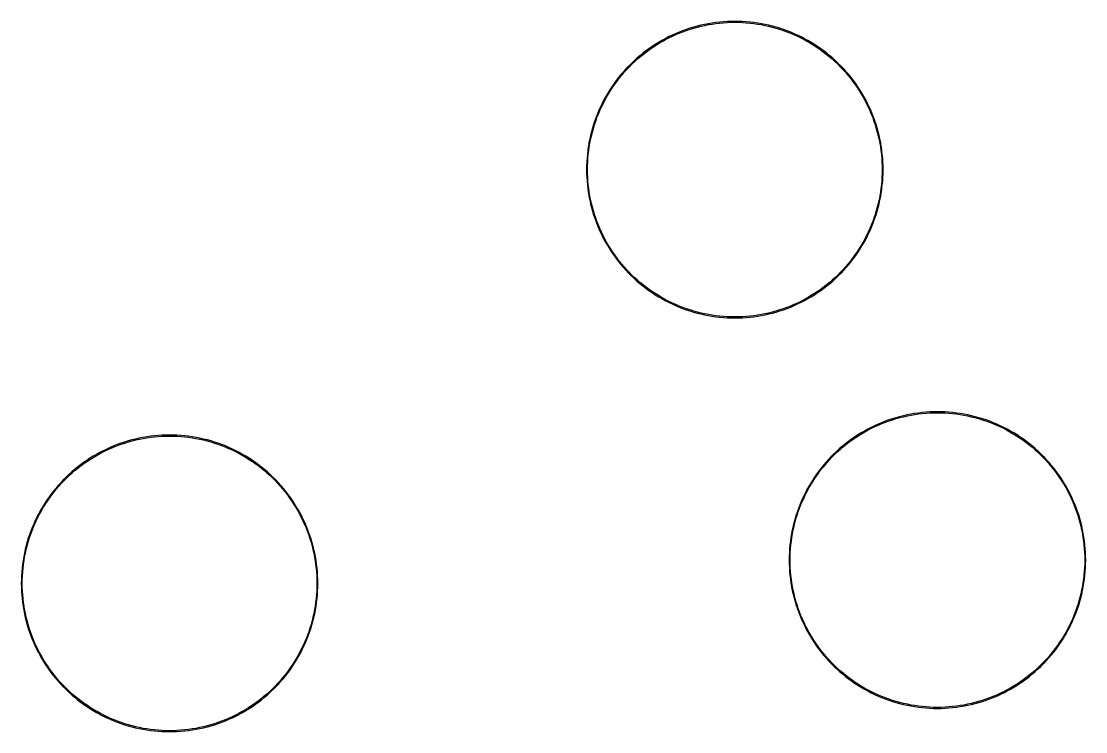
# Model space of a CAD drawing. Extents: x 6 to 66, y 0 to 129.
# Drawn here: x 21.83 to 32.82, y 27.57 to 34.9 of the extents above; entities that cross this region are included whole.
import ezdxf

# ---------------------------------------------------------------- set-up
doc = ezdxf.new("R2010")
doc.units = 0

msp = doc.modelspace()

# ---------------------------------------------------------------- linework, layer by layer
at = {"color": 34, "true_color": 0x008000}
for points in [[(30.29274, 32.29903, 0), (30.31966, 32.32747, 0), (30.34608, 32.35643, 0), (30.37148, 32.3864, 0), (30.39637, 32.41688, 0), (30.42025, 32.44787, 0), (30.44336, 32.47961, 0), (30.46571, 32.51188, 0), (30.4873, 32.5449, 0), (30.50788, 32.57817, 0), (30.52769, 32.6122, 0), (30.54674, 32.6465, 0), (30.56477, 32.68155, 0), (30.56548, 32.68293, 0), (30.5825, 32.71824, 0), (30.59875, 32.75405, 0), (30.61399, 32.79012, 0), (30.62822, 32.82669, 0), (30.64168, 32.86352, 0), (30.65412, 32.90086, 0), (30.66555, 32.93845, 0), (30.67597, 32.9763, 0), (30.68537, 33.0144, 0), (30.694, 33.05275, 0), (30.70162, 33.09136, 0), (30.70797, 33.12997, 0), (30.70821, 33.1315, 0), (30.7138, 33.17036, 0), (30.71837, 33.20948, 0), (30.72193, 33.24859, 0), (30.72447, 33.2877, 0), (30.72599, 33.32683, 0), (30.7265, 33.36618, 0), (30.7265, 33.3662, 0), (30.72599, 33.40556, 0), (30.72447, 33.44468, 0), (30.72193, 33.4838, 0), (30.71837, 33.52292, 0), (30.7138, 33.56203, 0), (30.70821, 33.60089, 0), (30.70797, 33.60242, 0), (30.70162, 33.64103, 0), (30.694, 33.67964, 0), (30.68537, 33.71799, 0), (30.67597, 33.75609, 0), (30.66555, 33.79394, 0), (30.65412, 33.83153, 0), (30.64168, 33.86886, 0), (30.64168, 33.86887, 0), (30.62822, 33.90569, 0), (30.62822, 33.9057, 0), (30.61399, 33.94227, 0), (30.59875, 33.97834, 0), (30.5825, 34.01415, 0), (30.56548, 34.04946, 0), (30.56477, 34.05084, 0), (30.54674, 34.0859, 0), (30.52769, 34.12019, 0), (30.50788, 34.15422, 0), (30.4873, 34.1875, 0), (30.46571, 34.22052, 0), (30.44336, 34.25277, 0), (30.42025, 34.28452, 0), (30.39637, 34.31551, 0), (30.37148, 34.34599, 0), (30.34608, 34.37596, 0), (30.31966, 34.40491, 0), (30.29274, 34.43336, 0), (30.2637, 34.4624, 0), (30.23526, 34.48933, 0), (30.2063, 34.51574, 0), (30.17633, 34.54114, 0), (30.14585, 34.56604, 0), (30.11486, 34.58991, 0), (30.08311, 34.61303, 0), (30.05085, 34.63538, 0), (30.01783, 34.65697, 0), (29.98456, 34.67754, 0), (29.95052, 34.69735, 0), (29.91623, 34.7164, 0), (29.88118, 34.73444, 0), (29.8798, 34.73514, 0), (29.84449, 34.75216, 0), (29.80868, 34.76842, 0), (29.77261, 34.78365, 0), (29.73604, 34.79788, 0), (29.69921, 34.81134, 0), (29.66187, 34.82379, 0), (29.62428, 34.83522, 0), (29.58643, 34.84563, 0), (29.54833, 34.85503, 0), (29.50998, 34.86367, 0), (29.47137, 34.87129, 0), (29.43276, 34.87764, 0), (29.43123, 34.87787, 0), (29.39237, 34.88347, 0), (29.35325, 34.88803, 0), (29.31413, 34.89159, 0), (29.27502, 34.89412, 0), (29.2359, 34.89566, 0), (29.19653, 34.89617, 0), (29.15716, 34.89566, 0), (29.11805, 34.89412, 0), (29.07893, 34.89159, 0), (29.03982, 34.88803, 0), (29.0007, 34.88347, 0), (28.96184, 34.87787, 0), (28.96031, 34.87764, 0), (28.9217, 34.87129, 0), (28.88309, 34.86367, 0), (28.84474, 34.85503, 0), (28.80664, 34.84563, 0), (28.76879, 34.83522, 0), (28.7312, 34.82379, 0), (28.69386, 34.81134, 0), (28.65703, 34.79788, 0), (28.62045, 34.78365, 0), (28.58439, 34.76842, 0), (28.54857, 34.75216, 0), (28.51327, 34.73514, 0), (28.51189, 34.73444, 0), (28.47683, 34.7164, 0), (28.44254, 34.69735, 0), (28.40851, 34.67754, 0), (28.37523, 34.65697, 0), (28.34221, 34.63538, 0), (28.30996, 34.61303, 0), (28.27821, 34.58991, 0), (28.24722, 34.56604, 0), (28.21674, 34.54114, 0), (28.18677, 34.51574, 0), (28.15781, 34.48933, 0), (28.12936, 34.4624, 0), (28.10144, 34.43447, 0), (28.10142, 34.43446, 0), (28.10033, 34.43336, 0), (28.0734, 34.40491, 0), (28.04699, 34.37596, 0), (28.02159, 34.34599, 0), (27.99669, 34.31551, 0), (27.97282, 34.28452, 0), (27.9497, 34.25277, 0), (27.92735, 34.22052, 0), (27.90576, 34.1875, 0), (27.88519, 34.15422, 0), (27.86538, 34.12019, 0), (27.84633, 34.0859, 0), (27.84562, 34.08452, 0), (27.82829, 34.05084, 0), (27.82759, 34.04946, 0), (27.81057, 34.01415, 0), (27.79431, 33.97834, 0), (27.77907, 33.94227, 0), (27.76485, 33.9057, 0), (27.76485, 33.90569, 0), (27.75139, 33.86887, 0), (27.75139, 33.86886, 0), (27.73894, 33.83153, 0), (27.72751, 33.79394, 0), (27.7171, 33.75609, 0), (27.7077, 33.71799, 0), (27.69906, 33.67964, 0), (27.69144, 33.64103, 0), (27.68509, 33.60242, 0), (27.68485, 33.60089, 0), (27.67926, 33.56203, 0), (27.67469, 33.52292, 0), (27.67114, 33.4838, 0), (27.6686, 33.44468, 0), (27.66707, 33.40556, 0), (27.66656, 33.3662, 0), (27.66656, 33.36618, 0), (27.66707, 33.32683, 0), (27.6686, 33.2877, 0), (27.67114, 33.24859, 0), (27.67469, 33.20948, 0), (27.67926, 33.17036, 0), (27.68485, 33.1315, 0), (27.68509, 33.12997, 0), (27.69144, 33.09136, 0), (27.69906, 33.05275, 0), (27.7077, 33.0144, 0), (27.7171, 32.9763, 0), (27.72751, 32.93845, 0), (27.73894, 32.90086, 0), (27.75139, 32.86352, 0), (27.76485, 32.82669, 0), (27.77907, 32.79012, 0), (27.79431, 32.75405, 0), (27.81057, 32.71824, 0), (27.82759, 32.68293, 0), (27.82829, 32.68155, 0), (27.84633, 32.6465, 0), (27.86538, 32.6122, 0), (27.88519, 32.57817, 0), (27.90576, 32.5449, 0), (27.92735, 32.51188, 0), (27.9497, 32.47961, 0), (27.97282, 32.44787, 0), (27.99669, 32.41688, 0), (28.02159, 32.3864, 0), (28.04699, 32.35643, 0), (28.0734, 32.32747, 0), (28.10033, 32.29903, 0), (28.10142, 32.29793, 0), (28.10144, 32.29792, 0), (28.12827, 32.27109, 0), (28.12936, 32.26999, 0), (28.15781, 32.24307, 0), (28.18677, 32.21665, 0), (28.21674, 32.19124, 0), (28.24722, 32.16635, 0), (28.27821, 32.14248, 0), (28.30996, 32.11937, 0), (28.34221, 32.09702, 0), (28.37523, 32.07542, 0), (28.40851, 32.05485, 0), (28.44254, 32.03504, 0), (28.47683, 32.01599, 0), (28.51189, 31.99796, 0), (28.51327, 31.99725, 0), (28.54857, 31.98023, 0), (28.58439, 31.96398, 0), (28.62045, 31.94874, 0), (28.65703, 31.93451, 0), (28.69386, 31.92105, 0), (28.7312, 31.90861, 0), (28.76879, 31.89718, 0), (28.80664, 31.88676, 0), (28.84474, 31.87736, 0), (28.88309, 31.86873, 0), (28.9217, 31.86111, 0), (28.96031, 31.85476, 0), (28.96184, 31.85452, 0), (29.0007, 31.84893, 0), (29.03982, 31.84436, 0), (29.07893, 31.8408, 0), (29.11805, 31.83826, 0), (29.15716, 31.83674, 0), (29.19653, 31.83623, 0), (29.2359, 31.83674, 0), (29.27502, 31.83826, 0), (29.31413, 31.8408, 0), (29.35325, 31.84436, 0), (29.39237, 31.84893, 0), (29.43123, 31.85452, 0), (29.43276, 31.85476, 0), (29.47137, 31.86111, 0), (29.50998, 31.86873, 0), (29.54833, 31.87736, 0), (29.58643, 31.88676, 0), (29.62428, 31.89718, 0), (29.66187, 31.90861, 0), (29.69921, 31.92105, 0), (29.73604, 31.93451, 0), (29.77261, 31.94874, 0), (29.80868, 31.96398, 0), (29.84449, 31.98023, 0), (29.8798, 31.99725, 0), (29.88118, 31.99796, 0), (29.91623, 32.01599, 0), (29.95052, 32.03504, 0), (29.98456, 32.05485, 0), (30.01783, 32.07542, 0), (30.05085, 32.09702, 0), (30.08311, 32.11937, 0), (30.11486, 32.14248, 0), (30.14585, 32.16635, 0), (30.17633, 32.19124, 0), (30.2063, 32.21665, 0), (30.23526, 32.24307, 0), (30.2637, 32.26999, 0), (30.29274, 32.29903, 0)], [(29.27502, 31.84817, 0), (29.2359, 31.84664, 0), (29.19653, 31.84613, 0), (29.15716, 31.84664, 0), (29.11805, 31.84817, 0), (29.07893, 31.85071, 0), (29.03982, 31.85426, 0), (29.0007, 31.85883, 0), (28.9624, 31.86434, 0), (28.92476, 31.87053, 0), (28.88615, 31.87815, 0), (28.8478, 31.88679, 0), (28.8097, 31.89618, 0), (28.77185, 31.9066, 0), (28.73426, 31.91803, 0), (28.69692, 31.93047, 0), (28.66009, 31.94394, 0), (28.62352, 31.95816, 0), (28.58745, 31.9734, 0), (28.55163, 31.98966, 0), (28.51663, 32.00652, 0), (28.48266, 32.024, 0), (28.44837, 32.04305, 0), (28.41433, 32.06286, 0), (28.38106, 32.08344, 0), (28.34804, 32.10503, 0), (28.31578, 32.12738, 0), (28.28403, 32.1505, 0), (28.25304, 32.17437, 0), (28.22256, 32.19926, 0), (28.19259, 32.22466, 0), (28.16363, 32.25108, 0), (28.13537, 32.27782, 0), (28.10834, 32.30485, 0), (28.08142, 32.3333, 0), (28.055, 32.36225, 0), (28.0296, 32.39222, 0), (28.00471, 32.4227, 0), (27.98083, 32.45369, 0), (27.95772, 32.48543, 0), (27.93537, 32.5177, 0), (27.91378, 32.55072, 0), (27.8932, 32.58399, 0), (27.87339, 32.61802, 0), (27.85434, 32.65232, 0), (27.83686, 32.6863, 0), (27.81999, 32.7213, 0), (27.80374, 32.7571, 0), (27.7885, 32.79318, 0), (27.77427, 32.82976, 0), (27.76081, 32.86659, 0), (27.74836, 32.90392, 0), (27.73693, 32.94151, 0), (27.72652, 32.97936, 0), (27.71712, 33.01746, 0), (27.70849, 33.05581, 0), (27.70087, 33.09442, 0), (27.69468, 33.13206, 0), (27.68917, 33.17036, 0), (27.6846, 33.20948, 0), (27.68104, 33.24859, 0), (27.6785, 33.2877, 0), (27.67698, 33.32683, 0), (27.67647, 33.36618, 0), (27.67647, 33.3662, 0), (27.67698, 33.40556, 0), (27.6785, 33.44468, 0), (27.68104, 33.4838, 0), (27.6846, 33.52292, 0), (27.68917, 33.56203, 0), (27.69467, 33.60025, 0), (27.70087, 33.63797, 0), (27.70849, 33.67658, 0), (27.71712, 33.71493, 0), (27.72652, 33.75303, 0), (27.73693, 33.79088, 0), (27.74836, 33.82847, 0), (27.76081, 33.86581, 0), (27.77427, 33.90264, 0), (27.7885, 33.93921, 0), (27.80374, 33.97528, 0), (27.81999, 34.0111, 0), (27.83686, 34.04609, 0), (27.85434, 34.08007, 0), (27.87339, 34.11436, 0), (27.8932, 34.1484, 0), (27.91378, 34.18166, 0), (27.93537, 34.21468, 0), (27.95772, 34.24695, 0), (27.98083, 34.2787, 0), (28.00471, 34.30969, 0), (28.0296, 34.34017, 0), (28.055, 34.37014, 0), (28.08142, 34.39909, 0), (28.10834, 34.42754, 0), (28.10835, 34.42756, 0), (28.13518, 34.45438, 0), (28.16363, 34.48131, 0), (28.19259, 34.50773, 0), (28.22256, 34.53313, 0), (28.25304, 34.55802, 0), (28.28403, 34.58189, 0), (28.31578, 34.60501, 0), (28.34804, 34.62736, 0), (28.38106, 34.64895, 0), (28.41433, 34.66953, 0), (28.44837, 34.68934, 0), (28.48266, 34.70839, 0), (28.51694, 34.72601, 0), (28.55163, 34.74274, 0), (28.58745, 34.75898, 0), (28.62352, 34.77423, 0), (28.66009, 34.78846, 0), (28.69692, 34.80192, 0), (28.73426, 34.81436, 0), (28.77185, 34.8258, 0), (28.8097, 34.83621, 0), (28.8478, 34.84561, 0), (28.88615, 34.85423, 0), (28.92476, 34.86186, 0), (28.9624, 34.86805, 0), (29.0007, 34.87356, 0), (29.03982, 34.87813, 0), (29.07893, 34.88169, 0), (29.11805, 34.88423, 0), (29.15716, 34.88575, 0), (29.19653, 34.88626, 0), (29.2359, 34.88575, 0), (29.27502, 34.88423, 0), (29.31413, 34.88169, 0), (29.35325, 34.87813, 0), (29.39237, 34.87356, 0), (29.43067, 34.86805, 0), (29.46831, 34.86186, 0), (29.50691, 34.85423, 0), (29.54527, 34.84561, 0), (29.58337, 34.83621, 0), (29.62121, 34.8258, 0), (29.65881, 34.81436, 0), (29.69614, 34.80192, 0), (29.73297, 34.78846, 0), (29.76955, 34.77423, 0), (29.80562, 34.75898, 0), (29.84143, 34.74274, 0), (29.87613, 34.72601, 0), (29.91041, 34.70839, 0), (29.9447, 34.68934, 0), (29.97874, 34.66953, 0), (30.01201, 34.64895, 0), (30.04503, 34.62736, 0), (30.07729, 34.60501, 0), (30.10904, 34.58189, 0), (30.14003, 34.55802, 0), (30.17051, 34.53313, 0), (30.20048, 34.50773, 0), (30.22943, 34.48131, 0), (30.25788, 34.45438, 0), (30.25792, 34.45436, 0), (30.28473, 34.42754, 0), (30.31165, 34.39909, 0), (30.33807, 34.37014, 0), (30.36347, 34.34017, 0), (30.38836, 34.30969, 0), (30.41223, 34.2787, 0), (30.43535, 34.24695, 0), (30.4577, 34.21468, 0), (30.47929, 34.18166, 0), (30.49986, 34.1484, 0), (30.51968, 34.11436, 0), (30.53873, 34.08007, 0), (30.55621, 34.0461, 0), (30.57307, 34.0111, 0), (30.58933, 33.97528, 0), (30.60457, 33.93921, 0), (30.61879, 33.90264, 0), (30.63226, 33.86581, 0), (30.6447, 33.82847, 0), (30.65613, 33.79088, 0), (30.66655, 33.75303, 0), (30.67594, 33.71493, 0), (30.68458, 33.67658, 0), (30.6922, 33.63797, 0), (30.6984, 33.60025, 0), (30.7039, 33.56203, 0), (30.70847, 33.52292, 0), (30.71202, 33.4838, 0), (30.71456, 33.44468, 0), (30.71609, 33.40556, 0), (30.7166, 33.3662, 0), (30.7166, 33.36618, 0), (30.71609, 33.32683, 0), (30.71456, 33.2877, 0), (30.71202, 33.24859, 0), (30.70847, 33.20948, 0), (30.7039, 33.17036, 0), (30.69839, 33.13206, 0), (30.6922, 33.09442, 0), (30.68458, 33.05581, 0), (30.67594, 33.01746, 0), (30.66655, 32.97936, 0), (30.65613, 32.94151, 0), (30.6447, 32.90392, 0), (30.63226, 32.86659, 0), (30.61879, 32.82976, 0), (30.60457, 32.79318, 0), (30.58933, 32.7571, 0), (30.57307, 32.7213, 0), (30.55621, 32.6863, 0), (30.53873, 32.65232, 0), (30.51968, 32.61802, 0), (30.49986, 32.58399, 0), (30.47929, 32.55072, 0), (30.4577, 32.5177, 0), (30.43535, 32.48543, 0), (30.41223, 32.45369, 0), (30.38836, 32.4227, 0), (30.36347, 32.39222, 0), (30.33807, 32.36225, 0), (30.31165, 32.3333, 0), (30.28473, 32.30485, 0), (30.25788, 32.278, 0), (30.22943, 32.25108, 0), (30.20048, 32.22466, 0), (30.17051, 32.19926, 0), (30.14003, 32.17437, 0), (30.10904, 32.1505, 0), (30.07729, 32.12738, 0), (30.04503, 32.10503, 0), (30.01201, 32.08344, 0), (29.97874, 32.06286, 0), (29.9447, 32.04305, 0), (29.91041, 32.024, 0), (29.87644, 32.00652, 0), (29.84143, 31.98966, 0), (29.80562, 31.9734, 0), (29.76955, 31.95816, 0), (29.73297, 31.94394, 0), (29.69614, 31.93047, 0), (29.65881, 31.91803, 0), (29.62121, 31.9066, 0), (29.58337, 31.89618, 0), (29.54527, 31.88679, 0), (29.50691, 31.87815, 0), (29.46831, 31.87053, 0), (29.43067, 31.86434, 0), (29.39237, 31.85883, 0), (29.35325, 31.85426, 0), (29.31413, 31.85071, 0), (29.27502, 31.84817, 0)], [(31.24758, 30.86747, 0), (31.20847, 30.86595, 0), (31.16935, 30.86341, 0), (31.13024, 30.85985, 0), (31.09112, 30.85528, 0), (31.05226, 30.84969, 0), (31.05073, 30.84945, 0), (31.01212, 30.8431, 0), (30.97351, 30.83548, 0), (30.93516, 30.82684, 0), (30.89706, 30.81745, 0), (30.85921, 30.80703, 0), (30.82162, 30.7956, 0), (30.78428, 30.78316, 0), (30.74745, 30.76969, 0), (30.71087, 30.75547, 0), (30.67481, 30.74023, 0), (30.63899, 30.72397, 0), (30.60369, 30.70696, 0), (30.60231, 30.70625, 0), (30.56725, 30.68822, 0), (30.53296, 30.66917, 0), (30.49893, 30.64936, 0), (30.46565, 30.62878, 0), (30.43263, 30.60719, 0), (30.40038, 30.58484, 0), (30.36863, 30.56173, 0), (30.33764, 30.53785, 0), (30.30716, 30.51296, 0), (30.27719, 30.48756, 0), (30.24823, 30.46114, 0), (30.21978, 30.43422, 0), (30.21869, 30.43312, 0), (30.19186, 30.40629, 0), (30.19184, 30.40628, 0), (30.19075, 30.40518, 0), (30.16382, 30.37673, 0), (30.13741, 30.34778, 0), (30.11201, 30.31781, 0), (30.08711, 30.28733, 0), (30.06324, 30.25634, 0), (30.04012, 30.22459, 0), (30.01777, 30.19233, 0), (29.99618, 30.15931, 0), (29.97561, 30.12604, 0), (29.9558, 30.092, 0), (29.93675, 30.05771, 0), (29.93604, 30.05633, 0), (29.91871, 30.02266, 0), (29.91801, 30.02128, 0), (29.90099, 29.98597, 0), (29.88473, 29.95016, 0), (29.86949, 29.91409, 0), (29.85527, 29.87751, 0), (29.84181, 29.84068, 0), (29.82936, 29.80335, 0), (29.81793, 29.76575, 0), (29.80752, 29.72791, 0), (29.79812, 29.68981, 0), (29.78948, 29.65145, 0), (29.78186, 29.61285, 0), (29.77551, 29.57424, 0), (29.77527, 29.57271, 0), (29.76968, 29.53384, 0), (29.76511, 29.49473, 0), (29.76156, 29.45561, 0), (29.75902, 29.4165, 0), (29.75749, 29.37738, 0), (29.75698, 29.33801, 0), (29.75749, 29.29864, 0), (29.75902, 29.25953, 0), (29.76156, 29.22041, 0), (29.76511, 29.18129, 0), (29.76968, 29.14218, 0), (29.77527, 29.10331, 0), (29.77551, 29.10178, 0), (29.78186, 29.06318, 0), (29.78948, 29.02457, 0), (29.79812, 28.98621, 0), (29.80752, 28.94811, 0), (29.81793, 28.91027, 0), (29.82936, 28.87268, 0), (29.84181, 28.83534, 0), (29.85527, 28.79851, 0), (29.86949, 28.76193, 0), (29.88473, 28.72586, 0), (29.90099, 28.69005, 0), (29.91801, 28.65474, 0), (29.91871, 28.65336, 0), (29.93675, 28.61831, 0), (29.9558, 28.58402, 0), (29.97561, 28.54999, 0), (29.99618, 28.51671, 0), (30.01777, 28.48369, 0), (30.04012, 28.45143, 0), (30.06324, 28.41968, 0), (30.08711, 28.3887, 0), (30.11201, 28.35822, 0), (30.13741, 28.32824, 0), (30.16382, 28.29929, 0), (30.19075, 28.27084, 0), (30.19184, 28.26974, 0), (30.19186, 28.26973, 0), (30.21869, 28.2429, 0), (30.21978, 28.2418, 0), (30.24823, 28.21488, 0), (30.27719, 28.18846, 0), (30.30716, 28.16306, 0), (30.33764, 28.13817, 0), (30.36863, 28.1143, 0), (30.40038, 28.09118, 0), (30.43263, 28.06883, 0), (30.46565, 28.04724, 0), (30.49893, 28.02667, 0), (30.53296, 28.00685, 0), (30.56725, 27.9878, 0), (30.60231, 27.96977, 0), (30.60369, 27.96907, 0), (30.63899, 27.95205, 0), (30.67481, 27.93579, 0), (30.71087, 27.92055, 0), (30.74745, 27.90633, 0), (30.78428, 27.89287, 0), (30.82162, 27.88042, 0), (30.85921, 27.86899, 0), (30.89706, 27.85858, 0), (30.93516, 27.84918, 0), (30.97351, 27.84054, 0), (31.01212, 27.83292, 0), (31.05073, 27.82657, 0), (31.05226, 27.82633, 0), (31.09112, 27.82074, 0), (31.13024, 27.81617, 0), (31.16935, 27.81261, 0), (31.20847, 27.81007, 0), (31.24758, 27.80855, 0), (31.28695, 27.80804, 0), (31.32632, 27.80855, 0), (31.36544, 27.81007, 0), (31.40455, 27.81261, 0), (31.44367, 27.81617, 0), (31.48279, 27.82074, 0), (31.52165, 27.82633, 0), (31.52318, 27.82657, 0), (31.56179, 27.83292, 0), (31.6004, 27.84054, 0), (31.63875, 27.84918, 0), (31.67685, 27.85858, 0), (31.7147, 27.86899, 0), (31.75229, 27.88042, 0), (31.78963, 27.89287, 0), (31.82646, 27.90633, 0), (31.86303, 27.92055, 0), (31.8991, 27.93579, 0), (31.93491, 27.95205, 0), (31.97022, 27.96907, 0), (31.9716, 27.96977, 0), (32.00665, 27.9878, 0), (32.04094, 28.00685, 0), (32.07497, 28.02667, 0), (32.10825, 28.04724, 0), (32.14127, 28.06883, 0), (32.17353, 28.09118, 0), (32.20528, 28.1143, 0), (32.23626, 28.13817, 0), (32.26675, 28.16306, 0), (32.29672, 28.18846, 0), (32.32568, 28.21488, 0), (32.35412, 28.2418, 0), (32.38204, 28.26973, 0), (32.38206, 28.26974, 0), (32.38315, 28.27084, 0), (32.41008, 28.29929, 0), (32.4365, 28.32824, 0), (32.4619, 28.35822, 0), (32.48679, 28.3887, 0), (32.51066, 28.41968, 0), (32.53378, 28.45143, 0), (32.55613, 28.48369, 0), (32.57772, 28.51671, 0), (32.5983, 28.54999, 0), (32.61811, 28.58402, 0), (32.63716, 28.61831, 0), (32.65518, 28.65336, 0), (32.6559, 28.65474, 0), (32.67292, 28.69005, 0), (32.68916, 28.72586, 0), (32.70441, 28.76193, 0), (32.71864, 28.79851, 0), (32.7321, 28.83534, 0), (32.74454, 28.87268, 0), (32.75597, 28.91027, 0), (32.76639, 28.94811, 0), (32.77579, 28.98621, 0), (32.78441, 29.02457, 0), (32.79204, 29.06318, 0), (32.79839, 29.10178, 0), (32.79863, 29.10331, 0), (32.80422, 29.14218, 0), (32.80879, 29.18129, 0), (32.81235, 29.22041, 0), (32.81489, 29.25953, 0), (32.8164, 29.29864, 0), (32.81692, 29.33801, 0), (32.8164, 29.37738, 0), (32.81489, 29.4165, 0), (32.81235, 29.45561, 0), (32.80879, 29.49473, 0), (32.80422, 29.53384, 0), (32.79863, 29.57271, 0), (32.79839, 29.57424, 0), (32.79204, 29.61285, 0), (32.78441, 29.65145, 0), (32.77579, 29.68981, 0), (32.76639, 29.72791, 0), (32.75597, 29.76575, 0), (32.74454, 29.80335, 0), (32.7321, 29.84068, 0), (32.71864, 29.87751, 0), (32.70441, 29.91409, 0), (32.68916, 29.95016, 0), (32.67292, 29.98597, 0), (32.6559, 30.02128, 0), (32.65518, 30.02266, 0), (32.63716, 30.05771, 0), (32.61811, 30.092, 0), (32.5983, 30.12604, 0), (32.57772, 30.15931, 0), (32.55613, 30.19233, 0), (32.53378, 30.22459, 0), (32.51066, 30.25634, 0), (32.48679, 30.28733, 0), (32.4619, 30.31781, 0), (32.4365, 30.34778, 0), (32.41008, 30.37673, 0), (32.38315, 30.40518, 0), (32.38206, 30.40628, 0), (32.38204, 30.40629, 0), (32.35522, 30.43312, 0), (32.35412, 30.43422, 0), (32.32568, 30.46114, 0), (32.29672, 30.48756, 0), (32.26675, 30.51296, 0), (32.23626, 30.53785, 0), (32.20528, 30.56173, 0), (32.17353, 30.58484, 0), (32.14127, 30.60719, 0), (32.10825, 30.62878, 0), (32.07497, 30.64936, 0), (32.04094, 30.66917, 0), (32.00665, 30.68822, 0), (31.9716, 30.70625, 0), (31.97022, 30.70696, 0), (31.93491, 30.72397, 0), (31.8991, 30.74023, 0), (31.86303, 30.75547, 0), (31.82646, 30.76969, 0), (31.78963, 30.78316, 0), (31.75229, 30.7956, 0), (31.7147, 30.80703, 0), (31.67685, 30.81745, 0), (31.63875, 30.82684, 0), (31.6004, 30.83548, 0), (31.56179, 30.8431, 0), (31.52318, 30.84945, 0), (31.52165, 30.84969, 0), (31.48279, 30.85528, 0), (31.44367, 30.85985, 0), (31.40455, 30.86341, 0), (31.36544, 30.86595, 0), (31.32632, 30.86747, 0), (31.28695, 30.86798, 0), (31.24758, 30.86747, 0)], [(31.36544, 27.81998, 0), (31.32632, 27.81846, 0), (31.28695, 27.81795, 0), (31.24758, 27.81846, 0), (31.20847, 27.81998, 0), (31.16935, 27.82252, 0), (31.13024, 27.82608, 0), (31.09112, 27.83065, 0), (31.05234, 27.83623, 0), (31.01518, 27.84234, 0), (30.97657, 27.84996, 0), (30.93822, 27.8586, 0), (30.90012, 27.868, 0), (30.86227, 27.87841, 0), (30.82468, 27.88984, 0), (30.78734, 27.90229, 0), (30.75051, 27.91575, 0), (30.71394, 27.92997, 0), (30.67787, 27.94521, 0), (30.64205, 27.96147, 0), (30.60676, 27.97849, 0), (30.57308, 27.99582, 0), (30.53879, 28.01487, 0), (30.50475, 28.03468, 0), (30.47148, 28.05525, 0), (30.43846, 28.07684, 0), (30.4062, 28.0992, 0), (30.37445, 28.12231, 0), (30.34346, 28.14619, 0), (30.31298, 28.17108, 0), (30.28301, 28.19648, 0), (30.25405, 28.22289, 0), (30.2256, 28.24982, 0), (30.19876, 28.27666, 0), (30.17184, 28.30511, 0), (30.14542, 28.33407, 0), (30.12002, 28.36404, 0), (30.09513, 28.39452, 0), (30.07125, 28.42551, 0), (30.04814, 28.45726, 0), (30.02579, 28.48951, 0), (30.0042, 28.52253, 0), (29.98362, 28.55581, 0), (29.96381, 28.58984, 0), (29.94476, 28.62413, 0), (29.92728, 28.65811, 0), (29.91041, 28.69311, 0), (29.89416, 28.72893, 0), (29.87892, 28.76499, 0), (29.86469, 28.80157, 0), (29.85123, 28.8384, 0), (29.83878, 28.87574, 0), (29.82735, 28.91333, 0), (29.81694, 28.95118, 0), (29.80754, 28.98928, 0), (29.79891, 29.02763, 0), (29.79129, 29.06624, 0), (29.78509, 29.10395, 0), (29.77959, 29.14218, 0), (29.77502, 29.18129, 0), (29.77146, 29.22041, 0), (29.76892, 29.25953, 0), (29.7674, 29.29864, 0), (29.76689, 29.33801, 0), (29.7674, 29.37738, 0), (29.76892, 29.4165, 0), (29.77146, 29.45561, 0), (29.77502, 29.49473, 0), (29.77959, 29.53384, 0), (29.7851, 29.57214, 0), (29.79129, 29.60978, 0), (29.79891, 29.64839, 0), (29.80754, 29.68675, 0), (29.81694, 29.72485, 0), (29.82735, 29.76269, 0), (29.83878, 29.80028, 0), (29.85123, 29.83762, 0), (29.86469, 29.87445, 0), (29.87892, 29.91103, 0), (29.89416, 29.9471, 0), (29.91041, 29.98291, 0), (29.92728, 30.01791, 0), (29.94476, 30.05189, 0), (29.96381, 30.08618, 0), (29.98362, 30.12021, 0), (30.0042, 30.15349, 0), (30.02579, 30.18651, 0), (30.04814, 30.21877, 0), (30.07125, 30.25052, 0), (30.09513, 30.2815, 0), (30.12002, 30.31198, 0), (30.14542, 30.34196, 0), (30.17184, 30.37091, 0), (30.19876, 30.39936, 0), (30.2256, 30.4262, 0), (30.25405, 30.45313, 0), (30.28301, 30.47954, 0), (30.31298, 30.50494, 0), (30.34346, 30.52984, 0), (30.37445, 30.55371, 0), (30.4062, 30.57683, 0), (30.43846, 30.59918, 0), (30.47148, 30.62077, 0), (30.50475, 30.64134, 0), (30.53879, 30.66115, 0), (30.57308, 30.6802, 0), (30.60675, 30.69753, 0), (30.64205, 30.71455, 0), (30.67787, 30.73081, 0), (30.71394, 30.74605, 0), (30.75051, 30.76027, 0), (30.78734, 30.77373, 0), (30.82468, 30.78618, 0), (30.86227, 30.79761, 0), (30.90012, 30.80802, 0), (30.93822, 30.81742, 0), (30.97657, 30.82606, 0), (31.01518, 30.83368, 0), (31.05282, 30.83987, 0), (31.09112, 30.84537, 0), (31.13024, 30.84995, 0), (31.16935, 30.8535, 0), (31.20847, 30.85604, 0), (31.24758, 30.85757, 0), (31.28695, 30.85807, 0), (31.32632, 30.85757, 0), (31.36544, 30.85604, 0), (31.40455, 30.8535, 0), (31.44367, 30.84995, 0), (31.48279, 30.84537, 0), (31.52109, 30.83987, 0), (31.55873, 30.83368, 0), (31.59733, 30.82606, 0), (31.63569, 30.81742, 0), (31.67379, 30.80802, 0), (31.71163, 30.79761, 0), (31.74923, 30.78618, 0), (31.78656, 30.77373, 0), (31.82339, 30.76027, 0), (31.85997, 30.74605, 0), (31.89604, 30.73081, 0), (31.93185, 30.71455, 0), (31.96716, 30.69753, 0), (32.00083, 30.6802, 0), (32.03512, 30.66115, 0), (32.06915, 30.64134, 0), (32.10243, 30.62077, 0), (32.13545, 30.59918, 0), (32.16771, 30.57683, 0), (32.19946, 30.55371, 0), (32.23044, 30.52984, 0), (32.26093, 30.50494, 0), (32.2909, 30.47954, 0), (32.31985, 30.45313, 0), (32.3483, 30.4262, 0), (32.34832, 30.42619, 0), (32.37515, 30.39936, 0), (32.40207, 30.37091, 0), (32.42848, 30.34196, 0), (32.45389, 30.31198, 0), (32.47878, 30.2815, 0), (32.50265, 30.25052, 0), (32.52577, 30.21877, 0), (32.54811, 30.18651, 0), (32.56971, 30.15349, 0), (32.59028, 30.12021, 0), (32.6101, 30.08618, 0), (32.62915, 30.05189, 0), (32.64647, 30.01822, 0), (32.66349, 29.98291, 0), (32.67975, 29.9471, 0), (32.69498, 29.91103, 0), (32.70921, 29.87445, 0), (32.72267, 29.83762, 0), (32.73512, 29.80028, 0), (32.74655, 29.76269, 0), (32.75697, 29.72485, 0), (32.76636, 29.68675, 0), (32.775, 29.64839, 0), (32.78262, 29.60978, 0), (32.78881, 29.57214, 0), (32.79432, 29.53384, 0), (32.79889, 29.49473, 0), (32.80243, 29.45561, 0), (32.80498, 29.4165, 0), (32.80651, 29.37738, 0), (32.80702, 29.33801, 0), (32.80651, 29.29864, 0), (32.80498, 29.25953, 0), (32.80243, 29.22041, 0), (32.79889, 29.18129, 0), (32.79432, 29.14218, 0), (32.78882, 29.10395, 0), (32.78262, 29.06624, 0), (32.775, 29.02763, 0), (32.76636, 28.98928, 0), (32.75697, 28.95118, 0), (32.74655, 28.91333, 0), (32.73512, 28.87574, 0), (32.72267, 28.8384, 0), (32.70921, 28.80157, 0), (32.69498, 28.76499, 0), (32.67975, 28.72893, 0), (32.66349, 28.69311, 0), (32.64647, 28.65781, 0), (32.62915, 28.62413, 0), (32.6101, 28.58984, 0), (32.59028, 28.55581, 0), (32.56971, 28.52253, 0), (32.54811, 28.48951, 0), (32.52577, 28.45726, 0), (32.50265, 28.42551, 0), (32.47878, 28.39452, 0), (32.45389, 28.36404, 0), (32.42848, 28.33407, 0), (32.40207, 28.30511, 0), (32.37515, 28.27666, 0), (32.34832, 28.24983, 0), (32.3483, 28.24982, 0), (32.31985, 28.22289, 0), (32.2909, 28.19648, 0), (32.26093, 28.17108, 0), (32.23044, 28.14619, 0), (32.19946, 28.12231, 0), (32.16771, 28.0992, 0), (32.13545, 28.07684, 0), (32.10243, 28.05525, 0), (32.06915, 28.03468, 0), (32.03512, 28.01487, 0), (32.00083, 27.99582, 0), (31.96715, 27.97849, 0), (31.93185, 27.96147, 0), (31.89604, 27.94521, 0), (31.85997, 27.92997, 0), (31.82339, 27.91575, 0), (31.78656, 27.90229, 0), (31.74923, 27.88984, 0), (31.71163, 27.87841, 0), (31.67379, 27.868, 0), (31.63569, 27.8586, 0), (31.59733, 27.84996, 0), (31.55873, 27.84234, 0), (31.52157, 27.83623, 0), (31.48279, 27.83065, 0), (31.44367, 27.82608, 0), (31.40455, 27.82252, 0), (31.36544, 27.81998, 0)], [(24.4311, 30.19368, 0), (24.40265, 30.2206, 0), (24.3737, 30.24702, 0), (24.34373, 30.27242, 0), (24.31325, 30.29731, 0), (24.28226, 30.32119, 0), (24.25051, 30.3443, 0), (24.21825, 30.36665, 0), (24.18523, 30.38824, 0), (24.15196, 30.40882, 0), (24.11792, 30.42863, 0), (24.08363, 30.44768, 0), (24.04858, 30.46571, 0), (24.0472, 30.46642, 0), (24.01189, 30.48344, 0), (23.97608, 30.49969, 0), (23.94001, 30.51493, 0), (23.90343, 30.52916, 0), (23.8666, 30.54262, 0), (23.82927, 30.55506, 0), (23.79167, 30.56649, 0), (23.75383, 30.57691, 0), (23.71573, 30.58631, 0), (23.67737, 30.59494, 0), (23.63877, 30.60256, 0), (23.60016, 30.60891, 0), (23.59863, 30.60915, 0), (23.55976, 30.61474, 0), (23.52065, 30.61931, 0), (23.48153, 30.62287, 0), (23.44242, 30.62541, 0), (23.4033, 30.62693, 0), (23.36393, 30.62744, 0), (23.32456, 30.62693, 0), (23.28544, 30.62541, 0), (23.24633, 30.62287, 0), (23.20721, 30.61931, 0), (23.1681, 30.61474, 0), (23.12924, 30.60915, 0), (23.1277, 30.60891, 0), (23.0891, 30.60256, 0), (23.05049, 30.59494, 0), (23.01213, 30.58631, 0), (22.97403, 30.57691, 0), (22.93619, 30.56649, 0), (22.8986, 30.55506, 0), (22.86126, 30.54262, 0), (22.82443, 30.52916, 0), (22.78785, 30.51493, 0), (22.75178, 30.49969, 0), (22.71597, 30.48344, 0), (22.68066, 30.46642, 0), (22.67928, 30.46571, 0), (22.64423, 30.44768, 0), (22.60994, 30.42863, 0), (22.57591, 30.40882, 0), (22.54263, 30.38824, 0), (22.50961, 30.36665, 0), (22.47735, 30.3443, 0), (22.4456, 30.32119, 0), (22.41462, 30.29731, 0), (22.38414, 30.27242, 0), (22.35416, 30.24702, 0), (22.32521, 30.2206, 0), (22.29676, 30.19368, 0), (22.26772, 30.16464, 0), (22.2408, 30.1362, 0), (22.21438, 30.10724, 0), (22.18898, 30.07727, 0), (22.16409, 30.04679, 0), (22.14022, 30.0158, 0), (22.1171, 29.98405, 0), (22.09475, 29.95179, 0), (22.07316, 29.91877, 0), (22.05259, 29.8855, 0), (22.03277, 29.85146, 0), (22.01372, 29.81717, 0), (21.99569, 29.78212, 0), (21.99499, 29.78074, 0), (21.97797, 29.74543, 0), (21.96171, 29.70962, 0), (21.94647, 29.67355, 0), (21.93225, 29.63698, 0), (21.91879, 29.60015, 0), (21.90634, 29.56281, 0), (21.89491, 29.52522, 0), (21.8845, 29.48737, 0), (21.8751, 29.44927, 0), (21.8751, 29.44925, 0), (21.86646, 29.41092, 0), (21.85884, 29.37231, 0), (21.85249, 29.3337, 0), (21.85225, 29.33217, 0), (21.84666, 29.29331, 0), (21.84209, 29.25419, 0), (21.83853, 29.21507, 0), (21.83599, 29.17596, 0), (21.83447, 29.13684, 0), (21.83396, 29.09747, 0), (21.83447, 29.0581, 0), (21.83599, 29.01899, 0), (21.83853, 28.97987, 0), (21.84209, 28.94075, 0), (21.84666, 28.90164, 0), (21.85225, 28.86278, 0), (21.85249, 28.86125, 0), (21.85884, 28.82264, 0), (21.86646, 28.78403, 0), (21.8751, 28.74568, 0), (21.8845, 28.70758, 0), (21.89491, 28.66973, 0), (21.90634, 28.63214, 0), (21.91879, 28.5948, 0), (21.93225, 28.55797, 0), (21.94647, 28.52139, 0), (21.96171, 28.48533, 0), (21.97797, 28.44951, 0), (21.97803, 28.44939, 0), (21.99499, 28.41421, 0), (21.99569, 28.41283, 0), (22.01372, 28.37777, 0), (22.03277, 28.34348, 0), (22.05259, 28.30945, 0), (22.07316, 28.27617, 0), (22.09475, 28.24315, 0), (22.1171, 28.2109, 0), (22.14022, 28.17915, 0), (22.16409, 28.14816, 0), (22.18898, 28.11768, 0), (22.21438, 28.08771, 0), (22.2408, 28.05875, 0), (22.26772, 28.0303, 0), (22.26882, 28.02921, 0), (22.29565, 28.00238, 0), (22.29566, 28.00236, 0), (22.29676, 28.00127, 0), (22.32521, 27.97434, 0), (22.35416, 27.94793, 0), (22.38414, 27.92253, 0), (22.41462, 27.89763, 0), (22.4456, 27.87376, 0), (22.47735, 27.85064, 0), (22.50961, 27.82829, 0), (22.54263, 27.8067, 0), (22.57591, 27.78613, 0), (22.60994, 27.76632, 0), (22.64423, 27.74727, 0), (22.64561, 27.74656, 0), (22.67928, 27.72923, 0), (22.68066, 27.72853, 0), (22.71597, 27.71151, 0), (22.75178, 27.69525, 0), (22.78785, 27.68001, 0), (22.82443, 27.66579, 0), (22.86126, 27.65233, 0), (22.8986, 27.63988, 0), (22.93619, 27.62845, 0), (22.97403, 27.61804, 0), (23.01213, 27.60864, 0), (23.05049, 27.6, 0), (23.0891, 27.59238, 0), (23.1277, 27.58603, 0), (23.12924, 27.58579, 0), (23.1681, 27.5802, 0), (23.20721, 27.57563, 0), (23.24633, 27.57208, 0), (23.28544, 27.56954, 0), (23.32456, 27.56801, 0), (23.36393, 27.5675, 0), (23.4033, 27.56801, 0), (23.44242, 27.56954, 0), (23.48153, 27.57208, 0), (23.52065, 27.57563, 0), (23.55976, 27.5802, 0), (23.59863, 27.58579, 0), (23.60016, 27.58603, 0), (23.63877, 27.59238, 0), (23.67737, 27.6, 0), (23.71573, 27.60864, 0), (23.75383, 27.61804, 0), (23.79167, 27.62845, 0), (23.82927, 27.63988, 0), (23.8666, 27.65233, 0), (23.90343, 27.66579, 0), (23.94001, 27.68001, 0), (23.97608, 27.69525, 0), (24.01189, 27.71151, 0), (24.0472, 27.72853, 0), (24.04858, 27.72923, 0), (24.08225, 27.74656, 0), (24.08363, 27.74727, 0), (24.11792, 27.76632, 0), (24.15196, 27.78613, 0), (24.18523, 27.8067, 0), (24.21825, 27.82829, 0), (24.25051, 27.85064, 0), (24.28226, 27.87376, 0), (24.31325, 27.89763, 0), (24.34373, 27.92253, 0), (24.3737, 27.94793, 0), (24.40265, 27.97434, 0), (24.4311, 28.00127, 0), (24.4322, 28.00236, 0), (24.43221, 28.00238, 0), (24.45904, 28.02921, 0), (24.46014, 28.0303, 0), (24.48706, 28.05875, 0), (24.51348, 28.08771, 0), (24.53888, 28.11768, 0), (24.56377, 28.14816, 0), (24.58765, 28.17915, 0), (24.61076, 28.2109, 0), (24.63311, 28.24315, 0), (24.6547, 28.27617, 0), (24.67528, 28.30945, 0), (24.69509, 28.34348, 0), (24.71414, 28.37777, 0), (24.73217, 28.41283, 0), (24.73288, 28.41421, 0), (24.74983, 28.44939, 0), (24.74989, 28.44951, 0), (24.76615, 28.48533, 0), (24.78139, 28.52139, 0), (24.79561, 28.55797, 0), (24.80908, 28.5948, 0), (24.82152, 28.63214, 0), (24.83295, 28.66973, 0), (24.84337, 28.70758, 0), (24.85276, 28.74568, 0), (24.8614, 28.78403, 0), (24.86902, 28.82264, 0), (24.87537, 28.86125, 0), (24.87561, 28.86278, 0), (24.8812, 28.90164, 0), (24.88577, 28.94075, 0), (24.88933, 28.97987, 0), (24.89187, 29.01899, 0), (24.89339, 29.0581, 0), (24.8939, 29.09747, 0), (24.89339, 29.13684, 0), (24.89187, 29.17596, 0), (24.88933, 29.21507, 0), (24.88577, 29.25419, 0), (24.8812, 29.29331, 0), (24.87561, 29.33217, 0), (24.87537, 29.3337, 0), (24.86902, 29.37231, 0), (24.8614, 29.41092, 0), (24.85276, 29.44925, 0), (24.85276, 29.44927, 0), (24.84337, 29.48737, 0), (24.83295, 29.52522, 0), (24.82152, 29.56281, 0), (24.80908, 29.60015, 0), (24.79561, 29.63698, 0), (24.78139, 29.67355, 0), (24.76615, 29.70962, 0), (24.74989, 29.74543, 0), (24.73288, 29.78074, 0), (24.73217, 29.78212, 0), (24.71414, 29.81717, 0), (24.69509, 29.85146, 0), (24.67528, 29.8855, 0), (24.6547, 29.91877, 0), (24.63311, 29.95179, 0), (24.61076, 29.98405, 0), (24.58765, 30.0158, 0), (24.56377, 30.04679, 0), (24.53888, 30.07727, 0), (24.51348, 30.10724, 0), (24.48706, 30.1362, 0), (24.46014, 30.16464, 0), (24.4311, 30.19368, 0)], [(23.44242, 27.57944, 0), (23.4033, 27.57792, 0), (23.36393, 27.57741, 0), (23.32456, 27.57792, 0), (23.28544, 27.57944, 0), (23.24633, 27.58198, 0), (23.20721, 27.58554, 0), (23.1681, 27.59011, 0), (23.1298, 27.59562, 0), (23.09216, 27.60181, 0), (23.05355, 27.60943, 0), (23.0152, 27.61806, 0), (22.9771, 27.62746, 0), (22.93925, 27.63787, 0), (22.90166, 27.6493, 0), (22.86432, 27.66175, 0), (22.82749, 27.67521, 0), (22.79091, 27.68944, 0), (22.75485, 27.70468, 0), (22.71903, 27.72093, 0), (22.68403, 27.7378, 0), (22.65005, 27.75528, 0), (22.61576, 27.77433, 0), (22.58173, 27.79414, 0), (22.54845, 27.81472, 0), (22.51543, 27.83631, 0), (22.48318, 27.85866, 0), (22.45143, 27.88177, 0), (22.42044, 27.90565, 0), (22.38996, 27.93054, 0), (22.35999, 27.95594, 0), (22.33103, 27.98236, 0), (22.30258, 28.00928, 0), (22.27574, 28.03612, 0), (22.24881, 28.06457, 0), (22.2224, 28.09353, 0), (22.197, 28.1235, 0), (22.17211, 28.15398, 0), (22.14823, 28.18497, 0), (22.12512, 28.21672, 0), (22.10276, 28.24898, 0), (22.08117, 28.282, 0), (22.0606, 28.31527, 0), (22.04079, 28.34931, 0), (22.02174, 28.3836, 0), (22.00441, 28.41727, 0), (21.98739, 28.45257, 0), (21.97113, 28.48839, 0), (21.95589, 28.52446, 0), (21.94167, 28.56103, 0), (21.92821, 28.59786, 0), (21.91576, 28.6352, 0), (21.90433, 28.67279, 0), (21.89392, 28.71064, 0), (21.88452, 28.74874, 0), (21.87588, 28.78709, 0), (21.86826, 28.8257, 0), (21.86216, 28.86278, 0), (21.85657, 28.90164, 0), (21.852, 28.94075, 0), (21.84844, 28.97987, 0), (21.8459, 29.01899, 0), (21.84438, 29.0581, 0), (21.84387, 29.09747, 0), (21.84438, 29.13684, 0), (21.8459, 29.17596, 0), (21.84844, 29.21507, 0), (21.852, 29.25419, 0), (21.85657, 29.29331, 0), (21.86215, 29.33209, 0), (21.86826, 29.36925, 0), (21.87588, 29.40785, 0), (21.88452, 29.44621, 0), (21.89392, 29.48431, 0), (21.90433, 29.52215, 0), (21.91576, 29.55975, 0), (21.92821, 29.59708, 0), (21.94167, 29.63391, 0), (21.95589, 29.67049, 0), (21.97113, 29.70656, 0), (21.98739, 29.74237, 0), (22.00441, 29.77767, 0), (22.02174, 29.81135, 0), (22.04079, 29.84564, 0), (22.0606, 29.87968, 0), (22.08117, 29.91295, 0), (22.10276, 29.94597, 0), (22.12512, 29.97823, 0), (22.14823, 30.00998, 0), (22.17211, 30.04097, 0), (22.197, 30.07145, 0), (22.2224, 30.10142, 0), (22.24881, 30.13037, 0), (22.27574, 30.15882, 0), (22.27575, 30.15884, 0), (22.30258, 30.18567, 0), (22.33103, 30.21259, 0), (22.35999, 30.23901, 0), (22.38996, 30.26441, 0), (22.42044, 30.2893, 0), (22.45143, 30.31317, 0), (22.48318, 30.33629, 0), (22.51543, 30.35864, 0), (22.54845, 30.38023, 0), (22.58173, 30.4008, 0), (22.61576, 30.42062, 0), (22.65005, 30.43967, 0), (22.68403, 30.45714, 0), (22.71903, 30.47401, 0), (22.75485, 30.49027, 0), (22.79091, 30.50551, 0), (22.82749, 30.51973, 0), (22.86432, 30.5332, 0), (22.90166, 30.54564, 0), (22.93925, 30.55707, 0), (22.9771, 30.56749, 0), (23.0152, 30.57688, 0), (23.05355, 30.58552, 0), (23.09216, 30.59314, 0), (23.1298, 30.59933, 0), (23.1681, 30.60484, 0), (23.20721, 30.60941, 0), (23.24633, 30.61296, 0), (23.28544, 30.6155, 0), (23.32456, 30.61703, 0), (23.36393, 30.61754, 0), (23.4033, 30.61703, 0), (23.44242, 30.6155, 0), (23.48153, 30.61296, 0), (23.52065, 30.60941, 0), (23.55976, 30.60484, 0), (23.59806, 30.59933, 0), (23.6357, 30.59314, 0), (23.67431, 30.58552, 0), (23.71267, 30.57688, 0), (23.75077, 30.56749, 0), (23.78861, 30.55707, 0), (23.8262, 30.54564, 0), (23.86354, 30.5332, 0), (23.90037, 30.51973, 0), (23.93695, 30.50551, 0), (23.97302, 30.49027, 0), (24.00883, 30.47401, 0), (24.04385, 30.45714, 0), (24.07781, 30.43967, 0), (24.1121, 30.42062, 0), (24.14613, 30.4008, 0), (24.17941, 30.38023, 0), (24.21243, 30.35864, 0), (24.24469, 30.33629, 0), (24.27644, 30.31317, 0), (24.30742, 30.2893, 0), (24.3379, 30.26441, 0), (24.36788, 30.23901, 0), (24.39683, 30.21259, 0), (24.42528, 30.18567, 0), (24.45211, 30.15884, 0), (24.45212, 30.15882, 0), (24.47905, 30.13037, 0), (24.50546, 30.10142, 0), (24.53086, 30.07145, 0), (24.55576, 30.04097, 0), (24.57963, 30.00998, 0), (24.60275, 29.97823, 0), (24.6251, 29.94597, 0), (24.64669, 29.91295, 0), (24.66726, 29.87968, 0), (24.68707, 29.84564, 0), (24.70612, 29.81135, 0), (24.72345, 29.77767, 0), (24.74047, 29.74237, 0), (24.75673, 29.70656, 0), (24.77197, 29.67049, 0), (24.78619, 29.63391, 0), (24.79965, 29.59708, 0), (24.8121, 29.55975, 0), (24.82353, 29.52215, 0), (24.83394, 29.48431, 0), (24.84334, 29.44621, 0), (24.85198, 29.40785, 0), (24.8596, 29.36925, 0), (24.86579, 29.33161, 0), (24.87129, 29.29331, 0), (24.87587, 29.25419, 0), (24.87942, 29.21507, 0), (24.88196, 29.17596, 0), (24.88349, 29.13684, 0), (24.88399, 29.09747, 0), (24.88349, 29.0581, 0), (24.88196, 29.01899, 0), (24.87942, 28.97987, 0), (24.87587, 28.94075, 0), (24.87129, 28.90164, 0), (24.86579, 28.86334, 0), (24.8596, 28.8257, 0), (24.85198, 28.78709, 0), (24.84334, 28.74874, 0), (24.83394, 28.71064, 0), (24.82353, 28.67279, 0), (24.8121, 28.6352, 0), (24.79965, 28.59786, 0), (24.78619, 28.56103, 0), (24.77197, 28.52446, 0), (24.75673, 28.48839, 0), (24.74047, 28.45257, 0), (24.72345, 28.41727, 0), (24.70612, 28.3836, 0), (24.68707, 28.34931, 0), (24.66726, 28.31527, 0), (24.64669, 28.282, 0), (24.6251, 28.24898, 0), (24.60275, 28.21672, 0), (24.57963, 28.18497, 0), (24.55576, 28.15398, 0), (24.53086, 28.1235, 0), (24.50546, 28.09353, 0), (24.47905, 28.06457, 0), (24.45212, 28.03612, 0), (24.42528, 28.00928, 0), (24.39683, 27.98236, 0), (24.36788, 27.95594, 0), (24.3379, 27.93054, 0), (24.30742, 27.90565, 0), (24.27644, 27.88177, 0), (24.24469, 27.85866, 0), (24.21243, 27.83631, 0), (24.17941, 27.81472, 0), (24.14613, 27.79414, 0), (24.1121, 27.77433, 0), (24.07781, 27.75528, 0), (24.04383, 27.7378, 0), (24.00883, 27.72093, 0), (23.97302, 27.70468, 0), (23.93695, 27.68944, 0), (23.90037, 27.67521, 0), (23.86354, 27.66175, 0), (23.8262, 27.6493, 0), (23.78861, 27.63787, 0), (23.75077, 27.62746, 0), (23.71267, 27.61806, 0), (23.67431, 27.60943, 0), (23.6357, 27.60181, 0), (23.59806, 27.59562, 0), (23.55976, 27.59011, 0), (23.52065, 27.58554, 0), (23.48153, 27.58198, 0), (23.44242, 27.57944, 0)]]:
    msp.add_polyline3d(points, close=True, dxfattribs=at)

doc.saveas('drawing.dxf')
